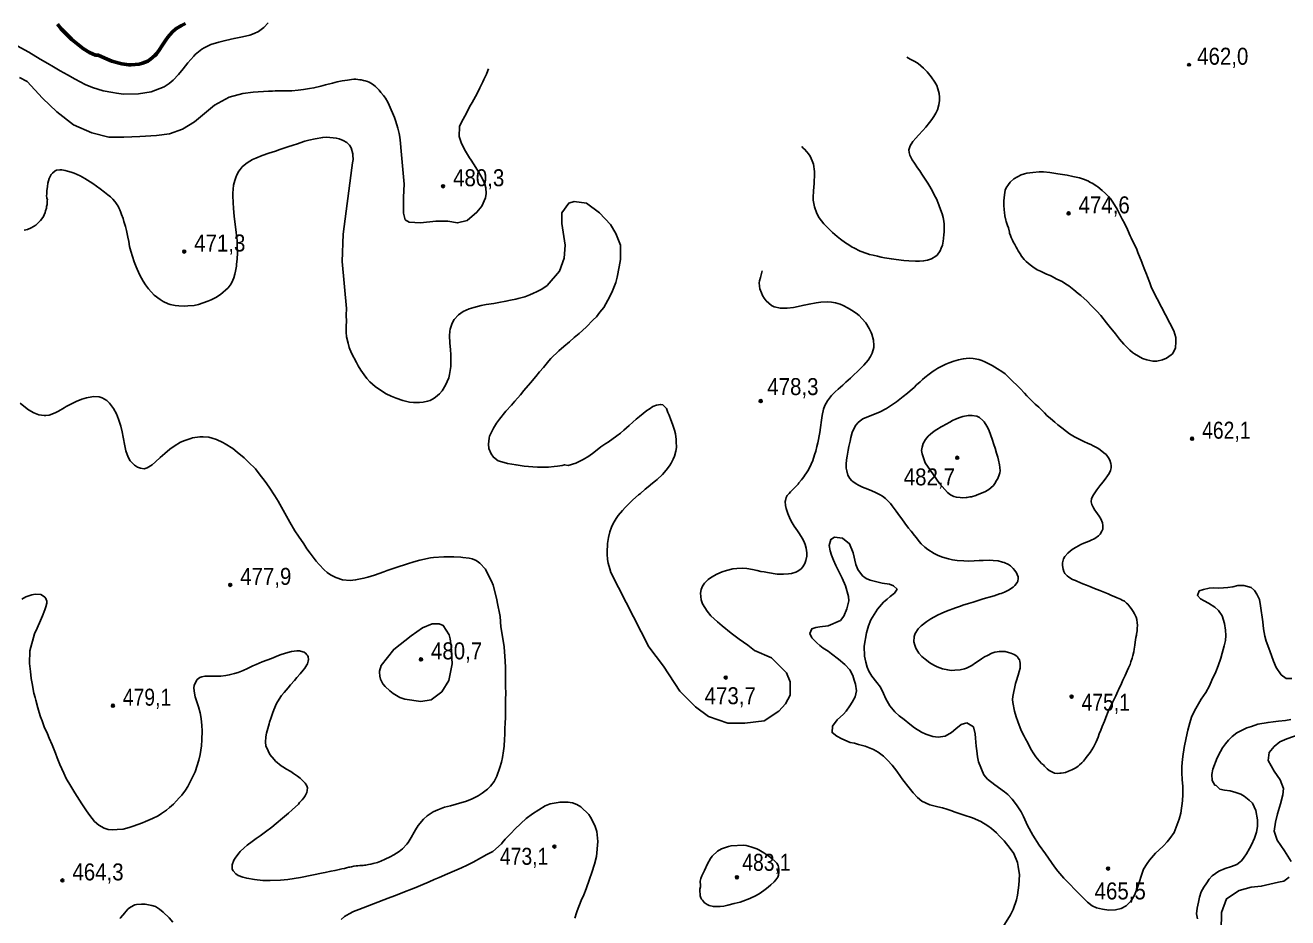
# Model space of a CAD drawing. Header units: metres. Extents: x 552626 to 559174, y 1843804 to 1852371.
# Drawn here: x 554954 to 556217, y 1848566 to 1849459 of the extents above; entities that cross this region are included whole.
import ezdxf

# ---------------------------------------------------------------- set-up
doc = ezdxf.new("R2010")
doc.units = ezdxf.units.M
doc.header["$LTSCALE"] = 6.8
for name, color, linetype, lineweight in [('1', 7, 'Continuous', 25), ('2', 7, 'Continuous', 53), ('3', 7, 'Continuous', 25), ('5', 7, 'Continuous', 25)]:
    doc.layers.add(name, color=color, linetype=linetype, lineweight=lineweight)

msp = doc.modelspace()

# ---------------------------------------------------------------- hatches: boundary and pattern name
at = {"layer": '5'}
for points in [[(556119.79, 1849419.2, 1), (556116.79, 1849419.2, 1)], [(555373.64, 1849297.69, 1), (555370.64, 1849297.69, 1)], [(555999.21, 1849270.58, 1), (555996.21, 1849270.58, 1)], [(555114.69, 1849232.44, 1), (555111.69, 1849232.44, 1)], [(555691.27, 1849082.96, 1), (555688.27, 1849082.96, 1)], [(556122.78, 1849045.27, 1), (556119.78, 1849045.27, 1)], [(555887.82, 1849026.15, 1), (555884.82, 1849026.15, 1)], [(555160.68, 1848899.11, 1), (555157.68, 1848899.11, 1)], [(555351.51, 1848824.61, 1), (555348.51, 1848824.61, 1)], [(555656.31, 1848806.44, 1), (555653.31, 1848806.44, 1)], [(556002.21, 1848787.34, 1), (555999.21, 1848787.34, 1)], [(555043.33, 1848778.3, 1), (555040.33, 1848778.3, 1)], [(555484.97, 1848637.48, 1), (555481.97, 1848637.48, 1)], [(554992.9, 1848603.58, 1), (554989.9, 1848603.58, 1)], [(555667.47, 1848606.73, 1), (555664.47, 1848606.73, 1)], [(556038.74, 1848615.43, 1), (556035.74, 1848615.43, 1)]]:
    msp.add_hatch(color=256, dxfattribs=at).paths.add_polyline_path(points)

# ---------------------------------------------------------------- linework, layer by layer
at = {"layer": '1'}
for points in [[(554942.46, 1849440.15), (554957.78, 1849431.88), (554969.03, 1849424.89), (554976.68, 1849420.4), (554982.41, 1849417.08), (554989, 1849413.26), (554996.52, 1849409.05), (555004.15, 1849404.76), (555014.09, 1849399.34), (555021.34, 1849396.59), (555032.24, 1849393.26), (555041.88, 1849391.28), (555045.52, 1849390.7), (555052.56, 1849389.91), (555067.4, 1849390.2), (555080.26, 1849392.26), (555093.1, 1849397.18), (555098.08, 1849400.53), (555102.08, 1849403.76), (555107.38, 1849409.52), (555112.2, 1849415.12), (555116.86, 1849421.21), (555122.75, 1849427.92), (555124.25, 1849429.58), (555130.9, 1849434.8), (555133.03, 1849436.13), (555139.9, 1849439.39), (555147.76, 1849441.87), (555153.06, 1849443.17), (555160.11, 1849444.86), (555163.12, 1849445.5), (555171.47, 1849447.04), (555178.81, 1849448.86), (555183.29, 1849450.46), (555187.62, 1849452.54), (555192.92, 1849456.51), (555197.26, 1849461.07)], [(555836.08, 1849426.83), (555839.31, 1849424.91), (555843.98, 1849422.52), (555847.16, 1849420.32), (555852.71, 1849415.75), (555856.24, 1849412.13), (555860.37, 1849407.21), (555864.1, 1849401.79), (555865.78, 1849398.32), (555867.05, 1849395.17), (555868.23, 1849390.46), (555868.67, 1849386.67), (555868.5, 1849383.36), (555867.89, 1849379.08), (555866.45, 1849374.16), (555864.84, 1849370.69), (555863.1, 1849367.47), (555860.78, 1849364.55), (555858.67, 1849361.47), (555854.81, 1849356.82), (555852.08, 1849353.58), (555847.68, 1849348.87), (555844.84, 1849345.71), (555842.1, 1849342.47), (555839.39, 1849338.23), (555838.04, 1849334.05), (555838.15, 1849331.5), (555838.82, 1849328.83), (555841.39, 1849324.01), (555843.49, 1849320.86), (555846.49, 1849316.18), (555848.87, 1849312.98), (555850.89, 1849309.74), (555854.2, 1849304.81), (555856.86, 1849300.73), (555858.78, 1849297.56), (555861.53, 1849292.76), (555863.75, 1849288.53), (555865.53, 1849284.99), (555867.84, 1849279.22), (555868.71, 1849277.21), (555871.34, 1849270.2), (555872.42, 1849266.39), (555873.1, 1849262.9), (555873.35, 1849259.91), (555873.34, 1849255.98), (555873.18, 1849251.85), (555873.01, 1849249.36), (555872.54, 1849245.46), (555872.29, 1849242.87), (555871.48, 1849238.76), (555870.37, 1849235.7), (555869.29, 1849233.11), (555866.12, 1849228.91), (555864.96, 1849227.86), (555860.77, 1849225.27), (555856.64, 1849223.79), (555852.61, 1849223.06), (555848.44, 1849222.76), (555844.61, 1849222.69), (555837.89, 1849223.1), (555832.91, 1849223.45), (555825.12, 1849224.38), (555820.56, 1849225.05), (555813.65, 1849226.27), (555810.1, 1849226.95), (555806.63, 1849227.74), (555802.41, 1849228.63), (555798.73, 1849229.58), (555795.98, 1849230.45), (555789.33, 1849232.62), (555782.82, 1849235.98), (555781.17, 1849236.8), (555777.81, 1849238.98), (555774.73, 1849241.09), (555769.72, 1849244.91), (555766.22, 1849247.52), (555761.55, 1849251.56), (555756.5, 1849256.56), (555752.87, 1849260.25), (555748.38, 1849265.96), (555745.95, 1849270.34), (555743.44, 1849277.1), (555742.39, 1849283.83), (555742.36, 1849286.48), (555742.7, 1849293.11), (555743.15, 1849300.29), (555743.72, 1849310.51), (555743.67, 1849312.51), (555742.46, 1849319.87), (555741.34, 1849323.22), (555739.1, 1849327.63), (555737.55, 1849330.01), (555735.93, 1849332.11), (555733.72, 1849334.69), (555732.41, 1849335.73), (555730.86, 1849337.29)], [(555349.39, 1849261.03), (555364.71, 1849262.65), (555376.8, 1849262.65), (555386.48, 1849261.03), (555396.15, 1849263.45), (555405.95, 1849271.7), (555410.81, 1849277.8), (555414.43, 1849286.15), (555415.05, 1849290.29), (555414.88, 1849296.12), (555413.98, 1849299.69), (555412.71, 1849303.02), (555409.94, 1849308.26), (555407.6, 1849312.26), (555404.95, 1849316.32), (555400.06, 1849323.61), (555398.38, 1849326.19), (555393.57, 1849334.48), (555390.29, 1849341.55), (555388.34, 1849347.38), (555388.69, 1849357.44), (555390.57, 1849361.82), (555393.76, 1849367.83), (555395.08, 1849370.17), (555398.57, 1849377.01), (555401.15, 1849381.37), (555404.43, 1849387.49), (555405.75, 1849389.83), (555408.91, 1849396.04), (555410.3, 1849398.68), (555411.91, 1849402.03), (555413.03, 1849404.34), (555414.64, 1849407.7), (555415.59, 1849409.79), (555416.95, 1849413.52), (555417.5, 1849415.21)], [(554948.36, 1849406.47), (554956.01, 1849402.33), (554971.33, 1849385.79), (554985.85, 1849372.27), (555002.41, 1849359.26), (555020.72, 1849351.19), (555037.76, 1849346.82), (555052.91, 1849346.89), (555068.72, 1849347.58), (555085.36, 1849348.46), (555098.48, 1849350.13), (555111.56, 1849354.77), (555123.67, 1849362.25), (555143.39, 1849378.64), (555158.28, 1849386.61), (555172.01, 1849390.5), (555182.2, 1849391.67), (555197.39, 1849392.7), (555201.64, 1849392.88), (555204.21, 1849392.97), (555208.76, 1849393.09), (555212.33, 1849393.1), (555216.4, 1849393.07), (555220.77, 1849392.97), (555227.24, 1849393.7), (555232.53, 1849394.3), (555238.47, 1849395.27), (555242.95, 1849395.98), (555249.89, 1849397.76), (555254.62, 1849398.98), (555261.64, 1849400.87), (555266.17, 1849402.08), (555271.3, 1849403.16), (555276.38, 1849403.93), (555280.49, 1849404.4), (555282.84, 1849404.66), (555284.82, 1849404.69), (555286.82, 1849404.52), (555288.74, 1849404.24), (555290.35, 1849404.03), (555292.49, 1849403.58), (555294.12, 1849403.16), (555296.39, 1849402.43), (555298.15, 1849401.74), (555301.44, 1849399.83), (555302.86, 1849398.7), (555304.39, 1849397.48), (555306.61, 1849395.35), (555308.18, 1849393.75), (555310.02, 1849391.57), (555312.46, 1849388.38), (555314.45, 1849385.73), (555316.77, 1849381.92), (555318.3, 1849378.92), (555320.22, 1849374.18), (555321.67, 1849371.07), (555323.57, 1849366.52), (555324.6, 1849363.57), (555326, 1849359.06), (555326.88, 1849355.69), (555328.18, 1849350.38), (555328.88, 1849346.79), (555329.57, 1849340.72), (555329.97, 1849336.3), (555333.27, 1849299.76), (555332.46, 1849286.85), (555332.46, 1849278.78), (555332.46, 1849270.71), (555334.07, 1849264.26), (555338.1, 1849261.84), (555349.39, 1849261.03)], [(555181.52, 1849324.58), (555184.73, 1849325.94), (555191.19, 1849328.46), (555197.87, 1849330.8), (555204.38, 1849332.93), (555208.86, 1849334.53), (555215.84, 1849336.8), (555223.11, 1849339.22), (555225.52, 1849339.79), (555233.84, 1849342.61), (555237.77, 1849343.75), (555244.26, 1849345.18), (555251.74, 1849346.53), (555255.99, 1849346.71), (555265.31, 1849345.88), (555268.27, 1849345.13), (555272.24, 1849343.4), (555275.94, 1849341.34), (555278.52, 1849338.75), (555280.09, 1849336.25), (555281.78, 1849330.09), (555281.91, 1849328.92), (555282.03, 1849324.37), (555281.61, 1849321.14), (555280.7, 1849315.98), (555272.35, 1849249.68), (555271.31, 1849222.48), (555275.61, 1849175.33), (555275.34, 1849168.95), (555275.38, 1849162.51), (555275.28, 1849158.13), (555275.32, 1849151.68), (555275.63, 1849147.16), (555277.04, 1849140.87), (555278.33, 1849136.45), (555280.65, 1849130.86), (555285.4, 1849121.38), (555287.17, 1849118.01), (555289.92, 1849113.86), (555293.13, 1849109.16), (555295.82, 1849105.6), (555298.9, 1849102.08), (555304.09, 1849097.41), (555308.41, 1849094.33), (555315.32, 1849090.25), (555320.05, 1849087.91), (555325.06, 1849085.7), (555331.96, 1849083.4), (555338.39, 1849081.85), (555342.59, 1849081.53), (555348.67, 1849081.33), (555352.19, 1849081.73), (555356.55, 1849082.72), (555359.22, 1849083.62), (555363.14, 1849085.85), (555364.53, 1849086.7), (555368.39, 1849090.21), (555371.04, 1849093.09), (555374.56, 1849098.85), (555377.79, 1849106.26), (555378.52, 1849109.42), (555379.79, 1849117.49), (555380.01, 1849122.48), (555379.91, 1849129.51), (555379.38, 1849134.21), (555378.88, 1849141.2), (555378.59, 1849148.21), (555378.97, 1849152.72), (555379.22, 1849154.83), (555381.13, 1849160.8), (555383.1, 1849164.4), (555387.53, 1849169.07), (555392.12, 1849172.36), (555398.25, 1849175.14), (555402.95, 1849176.57), (555410.28, 1849178.39), (555415.33, 1849179.36), (555422.84, 1849180.51), (555427.8, 1849181.37), (555434.98, 1849182.78), (555439.45, 1849183.68), (555444.86, 1849184.89), (555447.37, 1849185.57), (555453.72, 1849187.28), (555458.77, 1849189.14), (555462.46, 1849190.65), (555465.68, 1849192.01), (555470.16, 1849194.5), (555472.86, 1849196.1), (555476.16, 1849198.46), (555488.41, 1849212.94), (555493.11, 1849225.69), (555494.29, 1849238.69), (555490.75, 1849260.56), (555490.75, 1849271.19), (555497.82, 1849280.65), (555503.13, 1849282.42), (555515.5, 1849280.65), (555528.46, 1849271.19), (555539.66, 1849259.37), (555544.96, 1849250.51)], [(554974.65, 1849273.16), (554975.34, 1849275.81), (554975.55, 1849277.43), (554976.01, 1849279.56), (554976.18, 1849281.56), (554976.28, 1849283.26), (554976.45, 1849284.37), (554975.75, 1849285.29), (554975.71, 1849286.57), (554975.49, 1849287.64), (554975.77, 1849290.45), (554975.96, 1849293.15), (554976.45, 1849297.57), (554976.98, 1849300.7), (554978.15, 1849305.3), (554980.25, 1849309.51), (554981.38, 1849310.92), (554984.01, 1849313.11), (554985.62, 1849313.78), (554988.75, 1849314.14), (554990.95, 1849313.99), (554994.29, 1849313.48), (554996.53, 1849312.94), (555000.32, 1849311.88), (555003.22, 1849310.82), (555009.19, 1849308.02), (555013.74, 1849305.46), (555021.77, 1849300.32), (555029.09, 1849295.2), (555033.35, 1849291.81), (555036.84, 1849289.04), (555039.45, 1849286.95), (555041.68, 1849284.82), (555043.73, 1849282.48), (555044.89, 1849281.02), (555046.2, 1849279.08), (555047.05, 1849277.69), (555047.82, 1849276.19), (555048.93, 1849274.24), (555049.83, 1849271.56), (555050.66, 1849269.47), (555052, 1849265.56), (555052.94, 1849262.49), (555054.52, 1849257.31), (555055.46, 1849253.35), (555056.79, 1849246.95), (555057.71, 1849242.29), (555058.66, 1849237.44), (555059.89, 1849232.72), (555063.28, 1849221.99), (555065.04, 1849217.03), (555066, 1849214.66), (555068.76, 1849208.73), (555072.1, 1849202.86), (555074.5, 1849199.16), (555077.54, 1849195.14), (555083.3, 1849188.95), (555089.06, 1849184.54), (555092.26, 1849182.52), (555097.3, 1849180.12), (555099.17, 1849179.34), (555104.25, 1849178.32), (555107.75, 1849178.03), (555113.33, 1849177.87), (555116.98, 1849177.98), (555123.16, 1849178.58), (555127.63, 1849179.49), (555136.98, 1849182.73), (555140.2, 1849184.09), (555144.79, 1849186.49), (555149.4, 1849189.59), (555157.09, 1849196.12), (555160.02, 1849200.02), (555161.88, 1849203.71), (555162.81, 1849205.99), (555163.76, 1849209.87), (555164.52, 1849212.83), (555165.36, 1849217.69), (555165.46, 1849219.39), (555166.02, 1849225.01), (555166.35, 1849230.8), (555166.34, 1849237.94), (555166.11, 1849243.47), (555165.2, 1849251.5), (555164.38, 1849256.96), (555163.18, 1849267.54), (555162.53, 1849275.9), (555162.04, 1849281.1), (555161.91, 1849288.33), (555161.95, 1849290.62), (555162.63, 1849298.63), (555163.86, 1849303.53), (555164.84, 1849306.32), (555165.92, 1849309.02), (555167.89, 1849312.62), (555169.26, 1849314.56), (555171.34, 1849317.18), (555173.23, 1849318.88), (555176.34, 1849321.22), (555178.93, 1849322.9), (555181.52, 1849324.58)], [(555937.52, 1849256.14), (555936.5, 1849258.58), (555935.33, 1849262.47), (555935, 1849263.72), (555933.96, 1849267.99), (555933.49, 1849271.31), (555933.16, 1849274.2), (555932.82, 1849278.74), (555932.86, 1849283.13), (555933.15, 1849286.18), (555933.54, 1849289.15), (555934.39, 1849293.73), (555935.4, 1849296.04), (555937.56, 1849299.58), (555939.4, 1849301.89), (555943.06, 1849305.06), (555950.44, 1849309.2), (555953.73, 1849310.03), (555955.86, 1849310.64), (555961.87, 1849311.61), (555968.23, 1849311.97), (555972.7, 1849312.03), (555978.99, 1849311.47), (555986.82, 1849310.17), (555989.14, 1849309.8), (555996.41, 1849308.62), (556001.83, 1849307.6), (556008.48, 1849306.26), (556012.66, 1849304.91), (556017.08, 1849303.04), (556019.71, 1849301.6), (556021.26, 1849300.87), (556025.8, 1849297.92), (556027.09, 1849297.06), (556031.34, 1849293.52), (556034.6, 1849290.6), (556039.19, 1849285.65), (556042.11, 1849281.68), (556046.27, 1849274.94), (556047.42, 1849272.88), (556051.45, 1849264.92), (556053.57, 1849260.78), (556056.5, 1849254.35), (556059.33, 1849248), (556060.28, 1849246.1), (556063.29, 1849239.77), (556065.52, 1849235.54), (556067.08, 1849231.52), (556070.92, 1849221.9), (556071.63, 1849219.7), (556073.86, 1849213.82), (556075.52, 1849209.72), (556076.48, 1849206.99), (556078.99, 1849201.06), (556080.44, 1849197.12), (556082.15, 1849192.65), (556103.08, 1849153.06), (556105, 1849146.35), (556105, 1849142.04), (556104.52, 1849136.29), (556102.12, 1849130.54), (556100.42, 1849129.09), (556095.49, 1849125.78), (556091.67, 1849124.07), (556085.87, 1849122.76), (556081.84, 1849122.85), (556075.86, 1849123.99), (556071.68, 1849125.34), (556063.64, 1849130.08), (556061.64, 1849131.5), (556058.93, 1849133.66), (556052.93, 1849139.73), (556048.59, 1849144.81), (556044.52, 1849150.02), (556038.31, 1849157.9), (556035.75, 1849161.08), (556029.87, 1849168.54), (556026.1, 1849172.68), (556020.3, 1849178.6), (556016.25, 1849182.8), (556009.85, 1849188.37), (556007.42, 1849190.47), (556003.07, 1849194.08), (555997.86, 1849198.06), (555994.5, 1849200.23), (555991.24, 1849202.33), (555986.1, 1849204.94), (555980.75, 1849207.71), (555979.12, 1849208.34), (555975.65, 1849209.95), (555969.58, 1849212.64), (555966.3, 1849214.09), (555961.86, 1849216.97), (555959.14, 1849219.12), (555955.38, 1849222.44), (555953.12, 1849224.56), (555950.64, 1849227.84), (555949.21, 1849229.96), (555947.29, 1849233.12), (555946.16, 1849235.01), (555945.21, 1849236.91)], [(554953.14, 1849253.75), (554956.32, 1849254.61), (554960.21, 1849256.14), (554962.62, 1849257.61), (554964.75, 1849258.94), (554966.58, 1849260.34), (554969.6, 1849263.46), (554970.81, 1849264.98), (554972.33, 1849267.34), (554973.13, 1849269.02), (554974.13, 1849271.61), (554974.65, 1849273.16)], [(555544.96, 1849250.51), (555549.67, 1849238.69), (555549.67, 1849224.51), (555548.33, 1849217.05), (555546.33, 1849206.91), (555544.78, 1849201.37), (555541.47, 1849192.96), (555538.74, 1849187.3), (555532.73, 1849176.4), (555529, 1849171.71), (555525.43, 1849167.24), (555522.33, 1849164.01), (555515.2, 1849156.85), (555508.29, 1849150.41), (555503.3, 1849146.38), (555498.52, 1849142.16), (555492.91, 1849137.36), (555487.85, 1849133.02), (555479.79, 1849125.36), (555477.85, 1849123.15), (555472.56, 1849116.5), (555468.6, 1849111.99), (555464.85, 1849107.49), (555459.42, 1849101.12), (555453.03, 1849093.56), (555449.45, 1849089.28), (555443.94, 1849082.8), (555440.42, 1849078.83), (555435.03, 1849072.96), (555428.41, 1849064.87), (555425.5, 1849060.77), (555422.4, 1849055.76), (555418.65, 1849047.7), (555418.28, 1849045.67), (555417.56, 1849039.83), (555417.94, 1849035.61), (555420.15, 1849030.11), (555422.42, 1849026.69), (555427.17, 1849023.26), (555430.79, 1849021.99), (555436.61, 1849020.56), (555445.21, 1849019.06), (555453.07, 1849017.97), (555457.49, 1849017.48), (555462, 1849017.09), (555466.48, 1849016.91), (555473.06, 1849016.66), (555477.41, 1849016.76), (555483.09, 1849017.4), (555486.51, 1849017.89), (555491.19, 1849018.62), (555493.61, 1849019.19), (555497.22, 1849018.54), (555505.03, 1849020.64), (555512.36, 1849024.5), (555517.83, 1849027.87), (555522.89, 1849031.56), (555530.04, 1849037.05), (555534.78, 1849040.34), (555537.16, 1849041.89), (555545.77, 1849048.18), (555549.57, 1849050.91), (555552.81, 1849053.75), (555558.13, 1849058.38), (555561.77, 1849061.73), (555565.17, 1849064.77), (555568.59, 1849067.63), (555575.97, 1849073.42), (555578.09, 1849074.85), (555582.02, 1849077.31), (555585.42, 1849078.71), (555589.72, 1849079.57), (555591.78, 1849079.07), (555595.41, 1849075.37), (555597.03, 1849071.63), (555598.16, 1849068.92), (555599.99, 1849064.19), (555601.59, 1849059.8), (555603.45, 1849053.89), (555604.61, 1849050.18), (555605.35, 1849044.51), (555605.4, 1849042.5), (555605.54, 1849036.48), (555605.04, 1849032.95), (555603.51, 1849027.93), (555602.3, 1849024.95), (555600.3, 1849020.79), (555598.49, 1849018.3), (555595.17, 1849013.71), (555591.46, 1849009.44), (555586.18, 1849004.45), (555584.58, 1849003.26), (555581.66, 1849000.82), (555577.14, 1848997.19), (555574.13, 1848994.65), (555569.47, 1848990.64), (555567.71, 1848989.25), (555561.81, 1848984.09), (555558.43, 1848980.87), (555554.28, 1848976.46), (555551.42, 1848973.48)], [(555945.21, 1849236.91), (555943.84, 1849239.31), (555942.42, 1849242.07), (555941.67, 1849243.82), (555940.44, 1849246.6), (555939.67, 1849248.52), (555938.76, 1849250.89), (555938.45, 1849251.95), (555937.52, 1849256.14)], [(555691.13, 1849213.27), (555690.23, 1849209.26), (555689.44, 1849206.61), (555688.55, 1849203.21), (555688.23, 1849201.16), (555688.55, 1849197.63), (555689.02, 1849195.13), (555690.48, 1849191.18), (555691.61, 1849188.48), (555693.39, 1849185.75), (555695.34, 1849183.05), (555700.54, 1849178.44), (555703.25, 1849177.1), (555709.54, 1849175.72), (555716.12, 1849175.74), (555722.54, 1849176.39), (555733.22, 1849178.9), (555738.14, 1849179.92), (555745.13, 1849181.09), (555749.83, 1849181.63), (555756.37, 1849182.01), (555760.5, 1849181.85), (555764.7, 1849181.14), (555769.16, 1849179.73), (555772.33, 1849178.36), (555777.3, 1849175.73), (555780.62, 1849173.91), (555785.36, 1849170.8), (555788.2, 1849168.38), (555791.08, 1849165.6), (555794.81, 1849161), (555798.18, 1849155.54), (555800.28, 1849151.57), (555801.05, 1849149.65), (555802.72, 1849143.9), (555802.9, 1849138.34), (555802.85, 1849136.41), (555801.28, 1849130.93), (555799.67, 1849127.45), (555797.34, 1849123.89), (555792.9, 1849118.72), (555786.76, 1849112.43), (555783.04, 1849108.99), (555779.66, 1849105.77), (555774.92, 1849101.65), (555771.76, 1849098.91), (555767.1, 1849094.9), (555764.2, 1849092.29), (555760.44, 1849088.38), (555756.73, 1849083.29), (555753.92, 1849078.3), (555752.69, 1849074.69), (555751.31, 1849068.4), (555750.66, 1849063.66), (555749.48, 1849056.39), (555748.78, 1849051.37), (555746.85, 1849041.09), (555746, 1849037.34), (555744.96, 1849032.92), (555743.67, 1849029.02), (555741.76, 1849023.32), (555740.25, 1849019.76)], [(555825.74, 1849082.1), (555832.42, 1849087.62), (555836.7, 1849090.95), (555839.36, 1849093.27), (555843.18, 1849096.63), (555845.56, 1849099.01), (555849.3, 1849102.27), (555851.62, 1849104.37), (555854.04, 1849106.38), (555858.22, 1849109.79), (555862.34, 1849112.91), (555863.88, 1849113.82), (555866.87, 1849115.72), (555871.63, 1849118), (555874.92, 1849119.66), (555878.4, 1849121.16), (555882.89, 1849122.68), (555887.56, 1849124.22), (555892.31, 1849125.04), (555895.36, 1849125.57), (555898.53, 1849125.85), (555902.32, 1849125.46), (555907.84, 1849124.36), (555910.8, 1849123.32), (555914.05, 1849122.05), (555918.11, 1849120.14), (555921.43, 1849118.33), (555926.54, 1849115.25), (555930.98, 1849112.38), (555934.18, 1849110.01), (555938.77, 1849105.87), (555941.77, 1849102.83), (555946.12, 1849098.39), (555949.2, 1849095.45), (555953.47, 1849090.92), (555956.07, 1849088.2), (555959.37, 1849084.92), (555961.77, 1849082.36), (555964.24, 1849079.9), (555967.91, 1849076.66), (555970.26, 1849074.47), (555973.77, 1849071.03), (555976.06, 1849068.55), (555979.73, 1849065.31), (555984.07, 1849061.7), (555987.09, 1849059.3), (555991.04, 1849056), (555995.66, 1849052.33), (555998.58, 1849050.01), (556003.49, 1849047.1), (556005.04, 1849046.36), (556009.7, 1849043.97), (556013.08, 1849042.44), (556017.22, 1849040.63), (556019.83, 1849039.38), (556022.44, 1849038.12), (556026.82, 1849035.79), (556029.3, 1849034.15), (556032.92, 1849031.28), (556035.15, 1849029.34), (556037.71, 1849026.16), (556038.89, 1849023.92), (556040.1, 1849020.49), (556040.35, 1849018.32), (556040.24, 1849016.12), (556039.63, 1849013.49), (556038.25, 1849010.31), (556036.76, 1849008.22), (556034.14, 1849004.72), (556032.08, 1849001.92), (556028.97, 1848998), (556025.93, 1848994.17), (556023.98, 1848991.3), (556022.5, 1848989.03), (556020.79, 1848985.63), (556020.44, 1848982.3), (556020.93, 1848979.61), (556022.51, 1848976.23), (556024.08, 1848973.66), (556024.95, 1848972.48), (556028.42, 1848967.76), (556030.01, 1848965.02), (556031.75, 1848961.01), (556032.12, 1848958.58), (556031.81, 1848954.89), (556031.04, 1848952.88), (556029.18, 1848949.93), (556027.47, 1848948.17), (556023.92, 1848945.57), (556019.68, 1848943.53), (556018.2, 1848942.9), (556012.95, 1848940.84), (556009.82, 1848939.38), (556005.26, 1848936.94), (556002.45, 1848935.06), (555999.57, 1848933.08), (555996.99, 1848930.87), (555994.08, 1848927.61), (555992.72, 1848925.07), (555991.61, 1848921.2), (555991.48, 1848918.35)], [(555433.13, 1848837.63), (555430.02, 1848857.22), (555429.06, 1848867.43), (555428.47, 1848870.93), (555426.99, 1848878.7), (555425.39, 1848885.86), (555422.22, 1848898.9), (555420.49, 1848902.77), (555417.02, 1848909.81), (555414.46, 1848914.88), (555409.02, 1848920.81), (555407.63, 1848921.75), (555405.14, 1848923.55), (555401.37, 1848925.3), (555398.13, 1848925.93), (555392.01, 1848926.52), (555389.81, 1848926.67), (555382.71, 1848927.16), (555377.83, 1848927.3), (555372.78, 1848927.22), (555362.44, 1848926.54), (555359.7, 1848926.23), (555348.97, 1848923.73), (555342.99, 1848922.26), (555336.68, 1848920.15), (555325.28, 1848916.58), (555316.32, 1848913.38), (555312.99, 1848912.11), (555303.55, 1848908.76), (555296.74, 1848906.7), (555292.89, 1848905.66), (555284.64, 1848904.04), (555279.04, 1848903.5), (555271.42, 1848904.22), (555264.93, 1848906.36), (555259.44, 1848909.31), (555256.3, 1848911.64), (555253.33, 1848914.18), (555248.05, 1848919.63), (555245.32, 1848922.69), (555243.23, 1848925.43), (555239.25, 1848930.74), (555235.76, 1848935.3), (555232.74, 1848940.02), (555227.5, 1848947.76), (555223.9, 1848953.3), (555218.96, 1848961.87), (555217.23, 1848964.85), (555210.61, 1848976.89), (555207.05, 1848982.94), (555203.79, 1848988.02), (555198.22, 1848996.92), (555194.31, 1849002.52), (555188.28, 1849010.18), (555184.35, 1849015.09), (555177.63, 1849021.86), (555173.1, 1849026.01), (555166.18, 1849031.88), (555161.8, 1849035.55), (555154.32, 1849040.25), (555151.7, 1849041.44), (555145.62, 1849044.33), (555141.29, 1849045.82), (555137.72, 1849046.7), (555132.23, 1849046.98), (555128.75, 1849047.08), (555121.61, 1849046.17), (555119.69, 1849045.55), (555113.77, 1849043.49), (555109.62, 1849041.64), (555103.21, 1849037.83), (555098.88, 1849034.86), (555093.71, 1849030.61), (555089.04, 1849026.31), (555084.65, 1849022.14), (555081.13, 1849019.06), (555076.19, 1849016.22), (555073.32, 1849015.3), (555069.49, 1849015.86), (555066.59, 1849016.92), (555063.6, 1849018.76), (555059.13, 1849023.21), (555057.14, 1849026.76), (555054.93, 1849033.15), (555053.76, 1849038.18), (555052.31, 1849046.65), (555051.08, 1849052.26), (555049.73, 1849057.96), (555047.46, 1849064.95), (555045.4, 1849069.97), (555042.6, 1849075.41), (555038.62, 1849080.71), (555035.75, 1849083.36), (555031.28, 1849086.03), (555028.27, 1849087.17), (555022.5, 1849087.31), (555020.93, 1849087.14), (555015.49, 1849086.12), (555010.88, 1849084.81), (555005.09, 1849082.46), (555001.14, 1849080.63)], [(555001.14, 1849080.63), (554995.13, 1849077.57), (554993.2, 1849076.26), (554987.52, 1849072.93), (554984.07, 1849071.05), (554978.17, 1849068.8), (554974.95, 1849068.33), (554973.06, 1849068.42), (554967.83, 1849069.01), (554962.84, 1849071.03), (554957.63, 1849074.11), (554954.38, 1849076.52), (554949.15, 1849080.69)], [(555853.84, 1848936.92), (555850.43, 1848940.28), (555848.34, 1848942.6), (555845.48, 1848946.02), (555843.46, 1848948.44), (555840.14, 1848952.72), (555837.68, 1848955.83), (555834.01, 1848960.71), (555830.94, 1848965.11), (555828.58, 1848968.13), (555825.32, 1848972.69), (555824.33, 1848974.13), (555821.4, 1848978.1), (555819.49, 1848980.44), (555815.74, 1848984.4), (555814.54, 1848985.35), (555811.44, 1848987.65), (555809.17, 1848989.13), (555805.19, 1848991.14), (555803.92, 1848991.82), (555798.63, 1848994.04), (555794.41, 1848995.75), (555791.64, 1848996.81), (555787.76, 1848998.74), (555785.13, 1849000.17), (555781.77, 1849002.35), (555780.84, 1849003.25), (555778.95, 1849005.41), (555776.99, 1849008.93), (555775.79, 1849013), (555775.3, 1849015.69), (555775.29, 1849019.8), (555775.71, 1849024.06), (555776.3, 1849027.69), (555777.26, 1849033.65), (555778.03, 1849037.31), (555779.39, 1849042.95), (555780, 1849046.4), (555781.35, 1849051.4), (555781.81, 1849053.01), (555784.89, 1849058.76), (555787.33, 1849061.42), (555791.09, 1849064.5), (555792.53, 1849065.49), (555808.54, 1849071.75), (555815.65, 1849075.31), (555825.74, 1849082.1)], [(555551.42, 1848973.48), (555547.32, 1848968.53), (555545.13, 1848965.35), (555542.13, 1848960.34), (555540.44, 1848956.76), (555538.95, 1848952.2), (555537.69, 1848946.48), (555536.65, 1848940.42), (555536.4, 1848938.65), (555536.19, 1848933.23), (555536.15, 1848929.66), (555536.67, 1848924.32), (555537.26, 1848920.73), (555538.73, 1848915.14), (555539.81, 1848911.33), (555577.8, 1848837.1), (555592.6, 1848817.85), (555608.87, 1848792.68), (555624.41, 1848777.13), (555637.73, 1848767.51), (555656.97, 1848760.84), (555673.98, 1848760.84), (555693.22, 1848763.06), (555708.02, 1848772.69), (555714.68, 1848780.09), (555719.12, 1848788.98), (555719.12, 1848802.3), (555715.42, 1848811.19), (555700.62, 1848826), (555683.6, 1848833.4), (555676.9, 1848838.73), (555668.15, 1848844.86), (555665.55, 1848846.76), (555660.24, 1848850.81), (555651.09, 1848858.08), (555646.42, 1848862.12), (555639.95, 1848868.24), (555636.22, 1848872.84), (555631.74, 1848880), (555630.24, 1848884.31), (555629.68, 1848890.83), (555630.24, 1848894.65), (555631.52, 1848897.9), (555633.55, 1848900.88), (555637.17, 1848904.4), (555640.47, 1848906.7), (555645.88, 1848909.79), (555651.37, 1848912.16), (555655.6, 1848913.56), (555661.83, 1848915.01), (555666.06, 1848915.59), (555671.98, 1848915.81), (555675.78, 1848915.42), (555681.56, 1848914.44), (555686.26, 1848913.33), (555689.81, 1848912.64), (555693.27, 1848912.03), (555696.64, 1848911.32), (555706.14, 1848909.85), (555707.7, 1848909.76), (555712.56, 1848909.68), (555717.71, 1848910.18), (555720.6, 1848910.51), (555724.85, 1848911.73), (555727.01, 1848912.8), (555730.22, 1848915.18), (555732.02, 1848917.03), (555733.89, 1848920.63), (555734.84, 1848923.48), (555735.79, 1848927.98), (555735.8, 1848931.09), (555735.16, 1848935.87), (555734.3, 1848939.33), (555732.9, 1848942.74), (555731.27, 1848945.84), (555728.58, 1848950.11), (555726.51, 1848953.07), (555723.3, 1848957.91), (555721.18, 1848961.24), (555719.38, 1848964.96), (555716.81, 1848970.61), (555715.15, 1848975.54), (555714.61, 1848978.59), (555714.26, 1848982.48), (555714.6, 1848983.53), (555715.35, 1848986.54), (555716.32, 1848988.39), (555718.26, 1848990.62), (555719.74, 1848992.07), (555722.36, 1848994.75), (555724.14, 1848996.79), (555727.16, 1848999.97), (555728.04, 1849001.07), (555730.43, 1849004.09), (555731.47, 1849005.4), (555732.81, 1849007.29), (555733.93, 1849008.7), (555735.64, 1849011.27), (555737.06, 1849013.27), (555738.18, 1849015.5), (555740.25, 1849019.76)], [(555895.89, 1848761.07), (555890.33, 1848759.62), (555885, 1848755.05), (555880.76, 1848751.56), (555874.25, 1848747.68), (555867.14, 1848746.73), (555862.02, 1848747.37), (555855.07, 1848749.7), (555850.72, 1848751.93), (555843.68, 1848756.3), (555838.91, 1848759.85), (555833.2, 1848764.37), (555828.4, 1848768.19), (555823.84, 1848772.3), (555818.94, 1848778.14), (555814.85, 1848785.31), (555812.76, 1848790.39), (555809.72, 1848796.72), (555806.02, 1848801.61), (555801.09, 1848807.73), (555797.9, 1848812.95), (555796.36, 1848816.86), (555794.85, 1848821.74), (555793.75, 1848827.75), (555793.41, 1848837.8), (555795.7, 1848851.15), (555797.5, 1848858.04), (555800.08, 1848864.06), (555806.74, 1848874.91), (555812.64, 1848881.73), (555816.1, 1848884.85), (555819.2, 1848887.52), (555823.59, 1848890.89), (555826.14, 1848894.73), (555822.75, 1848898.16), (555818.62, 1848899.73), (555811.4, 1848900.81), (555799.33, 1848903.79), (555795.2, 1848905.36), (555791.6, 1848908.22), (555786.94, 1848914.36), (555784.86, 1848919.44), (555782.3, 1848931.01), (555778.65, 1848940.27), (555771.6, 1848945.87), (555763.46, 1848946.71), (555760.02, 1848944.54), (555758.25, 1848938.61), (555759.17, 1848932.99), (555760.62, 1848928.66), (555762.67, 1848923.85), (555764.79, 1848918.5), (555771.29, 1848905.75), (555774.49, 1848898.07), (555777.46, 1848887.64), (555777.84, 1848883.18), (555776.04, 1848875.07), (555772.93, 1848867.76), (555769.59, 1848863.56), (555757.11, 1848858.31), (555748.91, 1848857.23), (555744.76, 1848856.62), (555740.84, 1848855.08), (555738.92, 1848850.49), (555741.06, 1848846.1), (555745.86, 1848841.06), (555749.01, 1848838.56), (555752.31, 1848835.94), (555757.32, 1848832.7), (555760.62, 1848830.08), (555767.64, 1848824.75), (555773.82, 1848819.59), (555778.93, 1848814.32), (555781.79, 1848808.37), (555783.4, 1848803.92), (555784.55, 1848799.83), (555785.59, 1848793.13), (555784.23, 1848787.11), (555781.29, 1848781.87), (555779, 1848778.06), (555775.37, 1848772.87), (555772.57, 1848769.96), (555766.16, 1848764.04), (555761.54, 1848757.92), (555761.21, 1848751.34), (555765.98, 1848747.79), (555770.93, 1848745.09), (555779.38, 1848741.56), (555783.57, 1848740.68), (555787.64, 1848739.64), (555794.11, 1848737.93), (555802.56, 1848734.4), (555807.2, 1848731.94), (555812.57, 1848727.92), (555816.72, 1848723.89), (555821.1, 1848718.94), (555825.91, 1848712.68), (555829.49, 1848707.64), (555831.93, 1848704.23), (555838.18, 1848696.09), (555842.42, 1848691.26)], [(555950.41, 1848753.62), (555946.85, 1848762.35), (555945.19, 1848767.28), (555943.64, 1848772.77), (555941.8, 1848781.61), (555941.73, 1848784.62), (555941.84, 1848787.65), (555944.58, 1848800.4), (555945.18, 1848802.39), (555947.38, 1848808.68), (555948.33, 1848812.36), (555949.3, 1848815.85), (555949.4, 1848820.53), (555948.98, 1848822.67), (555948.45, 1848824.07), (555947.42, 1848825.88), (555946.45, 1848827.14), (555945.1, 1848828.54), (555943.25, 1848829.51), (555939.8, 1848830.94), (555937.71, 1848831.62), (555934.41, 1848832.43), (555932.29, 1848832.64), (555928.45, 1848832.57), (555923.98, 1848831.69), (555921.08, 1848830.71), (555916.65, 1848828.65), (555913.73, 1848827.04), (555910.75, 1848825.14), (555909.3, 1848824.15), (555904.72, 1848821.06), (555900.82, 1848818.42), (555895.71, 1848815.91), (555893.61, 1848815.12), (555889.32, 1848814.27), (555884.08, 1848813.67), (555880.43, 1848813.61), (555876.9, 1848814.12), (555871.76, 1848815.08), (555866.41, 1848817.03), (555862.92, 1848818.82), (555859.1, 1848821.04), (555854.11, 1848824.67), (555850.97, 1848827.33), (555847.83, 1848830.81), (555844.98, 1848835.69), (555843.78, 1848838.94), (555842.97, 1848842.04), (555843.27, 1848847.38), (555844.28, 1848850.52), (555847.24, 1848855.06), (555850.17, 1848858.14), (555855.79, 1848862.54), (555860.06, 1848865.22), (555866.51, 1848868.8), (555870.93, 1848870.86), (555875.48, 1848872.66), (555884.5, 1848876.16), (555889.61, 1848877.85), (555891.97, 1848878.76), (555897.7, 1848880.61), (555902.39, 1848881.97), (555907.32, 1848883.63), (555911.39, 1848884.83), (555914.66, 1848885.85), (555919.73, 1848887.07), (555923.36, 1848888.12), (555928.63, 1848890.01), (555930.39, 1848890.58), (555933.53, 1848891.85), (555937.68, 1848893.98), (555942.2, 1848896.78), (555944.1, 1848898.55), (555946.16, 1848901.35), (555946.8, 1848902.98), (555947.23, 1848905.59), (555947.14, 1848907.13), (555946.41, 1848909.52), (555945.5, 1848911.06), (555943.85, 1848913.52), (555942.36, 1848915.36), (555939.58, 1848918.06), (555937.59, 1848919.48), (555933.17, 1848921.35), (555931.74, 1848921.82), (555927.12, 1848923.03), (555922.3, 1848923.57), (555918.17, 1848923.74), (555912.33, 1848923.62), (555908.42, 1848923.44), (555903.42, 1848923.14), (555897.33, 1848922.9), (555893.01, 1848923.04), (555886.19, 1848923.54), (555881.73, 1848924.13), (555877.52, 1848925.01), (555871.45, 1848926.88), (555867.15, 1848928.49), (555863.19, 1848930.32), (555856.86, 1848934.53), (555853.84, 1848936.92)], [(555991.48, 1848918.35), (555992.26, 1848914.78), (555992.97, 1848912.58), (555994.02, 1848910.59), (555996.13, 1848908.09), (555998.12, 1848906.68), (556001.74, 1848904.62), (556004.54, 1848903.39), (556005.98, 1848902.73), (556012.03, 1848900.23), (556015.47, 1848898.97), (556018.92, 1848897.54), (556023.73, 1848895.53), (556028.99, 1848893.49), (556032.45, 1848892.05), (556037.23, 1848890.23), (556039.84, 1848888.97), (556043.98, 1848887.16), (556046.39, 1848886.07), (556049.47, 1848884.77), (556051.3, 1848883.98), (556053.55, 1848882.68), (556055.76, 1848880.92), (556056.81, 1848879.77), (556059.02, 1848877.18), (556060.34, 1848875.32), (556062.39, 1848872.54), (556063.66, 1848870.22), (556065.16, 1848866.73), (556065.87, 1848864.53), (556066.37, 1848861.02), (556066.62, 1848858.85), (556066.45, 1848855.54), (556066.15, 1848853.32), (556065.55, 1848849.86), (556065.49, 1848848.76), (556065.12, 1848846.43), (556064.19, 1848841.75), (556063.88, 1848838.88), (556063.33, 1848834.89), (556062.9, 1848832.28), (556062.05, 1848828.52), (556061.36, 1848825.79), (556060.05, 1848822.07), (556059.24, 1848819.6), (556057.72, 1848816.05), (556056.41, 1848813.15), (556054.28, 1848808.61), (556053.7, 1848807.26), (556052.01, 1848803.69), (556050.72, 1848800.61), (556047.79, 1848794.24), (556047.06, 1848792.69), (556044.93, 1848788.15), (556043.51, 1848785.34), (556041.5, 1848781.36), (556040.16, 1848778.64), (556039.49, 1848777.38), (556037.38, 1848772.66), (556034.89, 1848766.43), (556033.48, 1848762.79), (556031.17, 1848757.4), (556029.86, 1848753.69), (556028.33, 1848750.31), (556027.26, 1848746.9), (556025.41, 1848742.3), (556024.08, 1848739.58), (556022.74, 1848736.87), (556019.17, 1848731.34), (556015.44, 1848726.43), (556014.62, 1848725.6), (556012.46, 1848722.89), (556010.82, 1848721.24), (556008.68, 1848719.16), (556007.26, 1848717.99), (556004.82, 1848716.16), (556002.92, 1848715.21), (556000.94, 1848714.16), (555997.71, 1848712.78), (555994.47, 1848711.59), (555992.68, 1848711.2), (555990.25, 1848710.83), (555989.07, 1848710.78), (555986.62, 1848710.59), (555983.75, 1848710.9), (555982.13, 1848711.54), (555979.69, 1848712.82), (555978.23, 1848713.65), (555976.21, 1848715.25), (555974.89, 1848716.47), (555973.72, 1848717.89), (555972.47, 1848719.21), (555970.66, 1848720.65), (555968.16, 1848723.29), (555965.08, 1848727.05), (555962.88, 1848730.27), (555960.07, 1848734.79), (555956.8, 1848741), (555954.48, 1848745.31), (555953.18, 1848747.81), (555950.41, 1848753.62)], [(556191.89, 1848862.14), (556189.8, 1848877.99), (556188.52, 1848884.39), (556186.14, 1848889.71), (556183.79, 1848893.53), (556180.19, 1848896.39), (556172.85, 1848898.54), (556166.99, 1848898.55), (556161.82, 1848897.28), (556156.85, 1848896.57), (556152.55, 1848896.08), (556148.06, 1848895.97), (556143, 1848896.07), (556138.39, 1848895.81), (556132.54, 1848894.6), (556128.35, 1848893.03), (556126.54, 1848888.59), (556129.67, 1848885.13), (556133.45, 1848883.11), (556137.79, 1848880.88), (556143.97, 1848876.96), (556147.63, 1848873.56), (556151.24, 1848868.25), (556153.78, 1848860.36), (556154.52, 1848853.9), (556154.99, 1848848.63), (556154.5, 1848843.4), (556153.33, 1848838.22), (556151.32, 1848830.76), (556149.99, 1848825.7), (556147.33, 1848818.03), (556144.98, 1848812.31), (556141.07, 1848803.68), (556138.57, 1848798.07), (556134.83, 1848791.51), (556130.42, 1848784.73), (556126.17, 1848777.83), (556123.56, 1848773.31), (556120.5, 1848766.68), (556118.81, 1848761.17), (556116.93, 1848753.86), (556115.37, 1848746.05), (556113.46, 1848736.56), (556112.06, 1848727.4), (556111.36, 1848721.59), (556111.05, 1848717.19), (556111.04, 1848711.33), (556111.42, 1848704.42), (556111.81, 1848697.51), (556111.93, 1848689.34), (556111.56, 1848683.03), (556109.96, 1848670.85), (556108.34, 1848664.8), (556103.18, 1848651.52), (556099.1, 1848645.47), (556096.21, 1848642.13), (556092.7, 1848638.32), (556087.9, 1848633.82), (556084.71, 1848630.72), (556078.69, 1848623.76), (556076.19, 1848620.61), (556072.77, 1848614.76), (556071.02, 1848609.79), (556067.85, 1848600.56), (556065.81, 1848594.6), (556063.14, 1848588.16), (556059.93, 1848582.88), (556055.28, 1848578.26), (556050.41, 1848575.52), (556044.58, 1848574.03), (556038.06, 1848573.83), (556031.54, 1848574.85), (556025.67, 1848576.09), (556021.32, 1848578.31), (556016.7, 1848581.74), (556013.31, 1848585.17), (556009.8, 1848588.44), (555992.92, 1848606), (555986.94, 1848612.95), (555983.57, 1848617.34), (555974.46, 1848630.2), (555968.41, 1848638.91), (555961.95, 1848648.94), (555956.76, 1848658.44), (555952.57, 1848667.64), (555950.13, 1848672.27), (555945.53, 1848679.1), (555941.32, 1848684.89), (555936.85, 1848689.42), (555933.51, 1848692.31), (555923.85, 1848699.25), (555916.68, 1848704.69), (555913.02, 1848709.32), (555907.59, 1848722.19), (555906.73, 1848727.28), (555905.93, 1848733.05), (555905.25, 1848737.74), (555904.6, 1848745.85), (555904.37, 1848750.18), (555902.49, 1848757.06), (555895.89, 1848761.07)], [(554950.76, 1848884.79), (554954.87, 1848887.04), (554960.68, 1848889.19), (554964.27, 1848889.89), (554969.87, 1848889.54), (554972.44, 1848887.84), (554973.86, 1848886.71), (554974.9, 1848885.35), (554975.67, 1848882.95), (554975.7, 1848880.97), (554974.84, 1848877.2), (554973.91, 1848874.02), (554971.5, 1848868.1), (554969.44, 1848863.5), (554966.13, 1848855.98), (554963.51, 1848850.23), (554958.89, 1848833.23), (554958.65, 1848820.41), (554959.37, 1848812.36), (554960.25, 1848805.41), (554961.03, 1848800.34), (554962.9, 1848790.83), (554964.19, 1848786.42), (554964.68, 1848783.89), (554966.96, 1848776.01), (554968.17, 1848771.49), (554969.55, 1848767.18), (554970.99, 1848763.18), (554973.25, 1848757.28), (554976.36, 1848750), (554978.13, 1848745.73), (554981.04, 1848739.32), (554984.37, 1848730.96), (554986.32, 1848726.03), (554988.83, 1848719.57), (554992.68, 1848710.98), (554995.29, 1848705.52), (554999.94, 1848697.71), (555003.88, 1848691.01), (555010.84, 1848680.3), (555015.52, 1848673.19), (555018.82, 1848668.6), (555023.47, 1848662.58), (555027.68, 1848658.69), (555033.06, 1848655.83), (555037.07, 1848654.6), (555041.19, 1848654.17), (555046.13, 1848654.34), (555052, 1848655), (555058.08, 1848656.58), (555062.3, 1848657.86), (555066.97, 1848659.48), (555071.43, 1848661.27), (555074.48, 1848662.41), (555081.48, 1848665.39), (555087.01, 1848668.29), (555090.44, 1848670.37)], [(556220.88, 1848805.61), (556215.44, 1848805.53), (556210.4, 1848809.05), (556205.31, 1848816.51), (556202.54, 1848822.87), (556198.91, 1848833.09), (556195.34, 1848842.77), (556194.1, 1848847.67), (556192.81, 1848855.3), (556191.89, 1848862.14)], [(555090.44, 1848670.37), (555095.42, 1848673.71), (555098.59, 1848676.35), (555102.55, 1848679.98), (555105.57, 1848683.1), (555108.11, 1848686.06), (555110.76, 1848688.94), (555114.36, 1848693.91), (555116.72, 1848697.56), (555120.26, 1848704.01), (555124.01, 1848712.07), (555127.92, 1848723.92), (555129.17, 1848729.52), (555130.57, 1848738.21), (555130.99, 1848744.11), (555131.25, 1848753.17), (555130.94, 1848758.59), (555130.14, 1848765.64), (555129.01, 1848771.17), (555127.43, 1848777.24), (555126.18, 1848781.26), (555124.23, 1848787.1), (555123.42, 1848790.77), (555122.73, 1848795.95), (555123.1, 1848798.87), (555126.13, 1848804.47), (555128.89, 1848806.37), (555130.7, 1848807.07), (555133.9, 1848807.73), (555136.27, 1848807.8), (555138.75, 1848807.79), (555141.32, 1848807.88), (555144.39, 1848807.93), (555149.75, 1848807.94), (555154.84, 1848808.52), (555158.26, 1848809.01), (555163.54, 1848810.5), (555167.29, 1848811.62), (555172.03, 1848813.54), (555176.36, 1848815.62), (555181.73, 1848818.12), (555185.34, 1848819.52), (555191.3, 1848822.08), (555195.87, 1848823.79), (555200.52, 1848825.6), (555207.55, 1848828.38), (555210.31, 1848829.39), (555216.9, 1848831.63), (555220.67, 1848832.55), (555225.76, 1848833.13), (555228.55, 1848833.05), (555231.7, 1848832.31), (555233.16, 1848831.68), (555234.89, 1848830.49), (555236.02, 1848829.23), (555236.72, 1848828.32), (555237.27, 1848826.99), (555237.64, 1848824.55), (555237.26, 1848822.72), (555236.37, 1848820.04), (555235.78, 1848819.08), (555233.77, 1848815.88), (555232.12, 1848813.81), (555229.14, 1848810.3), (555225.91, 1848806.46), (555223.45, 1848803.6), (555219.59, 1848799.19), (555217.07, 1848796.03), (555213.03, 1848791.41), (555210.6, 1848788.35), (555208.12, 1848784.8), (555205.54, 1848780.44), (555202.79, 1848774.08), (555201.43, 1848770.35), (555200.06, 1848766.62), (555198.64, 1848761.7), (555198.12, 1848760.15), (555196.76, 1848755.53), (555195.59, 1848750.94), (555194.84, 1848747.08), (555194.55, 1848741.79), (555194.97, 1848738.07), (555197.02, 1848733.05), (555199.01, 1848729.5), (555203.05, 1848724.5), (555204.51, 1848722.98), (555210.21, 1848718.27), (555213.41, 1848716.25), (555214.81, 1848715.32), (555219.69, 1848712.5), (555222.48, 1848710.63), (555226.58, 1848707.73), (555229.09, 1848705.73), (555232.3, 1848702.82), (555234.11, 1848700.84), (555235.81, 1848698.06), (555236.42, 1848696.14), (555236.34, 1848693.36), (555235.87, 1848691.42), (555234.35, 1848688.17), (555232.99, 1848686.23)], [(555232.99, 1848686.23), (555231.25, 1848684.05), (555228.58, 1848681.37), (555227.45, 1848679.95), (555221.17, 1848674.08), (555217.65, 1848671), (555211.59, 1848665.85), (555205.15, 1848660.46), (555200.78, 1848656.99), (555194.48, 1848652.2), (555189.09, 1848648.12), (555185.14, 1848645.39), (555181.29, 1848642.57), (555176.16, 1848638.82), (555173.18, 1848636.2), (555169.34, 1848632.49), (555168.1, 1848631.16), (555164.73, 1848626.71), (555162.98, 1848623.83), (555161.22, 1848619.17), (555161.23, 1848614.71), (555162.02, 1848613.01), (555164.73, 1848610.14), (555167.08, 1848608.62), (555171.74, 1848606.87), (555175.84, 1848605.75), (555183.64, 1848604.35), (555191.87, 1848603.5), (555199.2, 1848603.53), (555209.59, 1848603.82), (555216.84, 1848604.64), (555229.5, 1848606.67), (555252.2, 1848611.23), (555254.33, 1848611.67), (555259.97, 1848612.7), (555264.04, 1848613.56), (555268.3, 1848614.44), (555270.72, 1848615.01), (555273.64, 1848615.54), (555275.55, 1848616.16), (555277.77, 1848616.7), (555278.84, 1848616.92), (555280.69, 1848617.23), (555282.91, 1848617.78), (555285.06, 1848618.03), (555286.71, 1848618.31), (555288.78, 1848618.45), (555291.16, 1848618.52), (555292.24, 1848618.54), (555293.61, 1848618.7), (555294.88, 1848618.94), (555297.6, 1848619.45), (555300.03, 1848619.82), (555302.25, 1848620.37), (555306.39, 1848621.54), (555309.8, 1848622.91), (555314.07, 1848624.69), (555319.24, 1848627.16), (555322.79, 1848629.15), (555328.24, 1848632.64), (555331.61, 1848635.31), (555335.87, 1848639.76), (555337.06, 1848641.48), (555340.17, 1848646.49), (555343.22, 1848651.9), (555344.46, 1848654.12), (555347.35, 1848658.42), (555352.69, 1848664.68), (555356.16, 1848668.15), (555362.25, 1848672.21), (555366.72, 1848674.32), (555373.61, 1848676.89), (555379.51, 1848678.1), (555385.15, 1848679.78), (555395.41, 1848682.94), (555401.17, 1848685.31), (555407.27, 1848688.33), (555411.37, 1848690.98), (555416.65, 1848694.97), (555419.64, 1848697.97), (555423.22, 1848702.6), (555425.93, 1848707.75), (555428.92, 1848716.42), (555430.47, 1848721.96), (555431.46, 1848726.34), (555432.58, 1848733.11), (555433.25, 1848737.75), (555433.64, 1848744.74), (555433.81, 1848749.42), (555433.95, 1848754.3), (555434.35, 1848762.18), (555434.51, 1848765.07), (555434.63, 1848771.04), (555434.71, 1848786.13), (555434.85, 1848789.22), (555434.63, 1848799.02), (555434.6, 1848805.46), (555434.6, 1848816.87), (555434, 1848828.21), (555433.6, 1848831.74), (555433.13, 1848837.63)], [(556149.64, 1848732.53), (556151.66, 1848736.31), (556154.76, 1848740.21), (556157.77, 1848743.69), (556161.17, 1848747.35), (556166.06, 1848751.05), (556171.2, 1848753.82), (556176.12, 1848756.03), (556180.58, 1848757.63), (556186.88, 1848759.72), (556197.17, 1848761.58), (556202.28, 1848762.17), (556207.66, 1848762.78), (556214.54, 1848763.44), (556220.13, 1848764.62)], [(556126.59, 1848565.18), (556125.62, 1848570.11), (556126.19, 1848575.77), (556127.67, 1848581.94), (556128.73, 1848586.97), (556130.32, 1848592.06), (556133.03, 1848597), (556135.94, 1848601.29), (556138.41, 1848604.71), (556141.3, 1848608.04), (556144.56, 1848610.6), (556148.11, 1848612.92), (556154.35, 1848615.54), (556160.66, 1848617.63), (556166.03, 1848619.47), (556170.51, 1848623.26), (556173.37, 1848626.86), (556175.57, 1848630.25), (556178.63, 1848635.65), (556180.8, 1848639.3), (556183.74, 1848645.78), (556185.48, 1848651.98), (556186.48, 1848657.54), (556186.66, 1848664.25), (556184.92, 1848673.45), (556181.64, 1848680.71), (556178.42, 1848683.75), (556173.32, 1848687.8), (556169.82, 1848689.85), (556164.84, 1848691.6), (556159.21, 1848693.14), (556153.52, 1848693.98), (556148.91, 1848694.95), (556145.29, 1848698.41), (556143.81, 1848699), (556141.4, 1848703.36), (556140.84, 1848709.43), (556141.87, 1848714.73), (556146.41, 1848726.3), (556149.64, 1848732.53)], [(555270.04, 1848564.59), (555273.49, 1848567.36), (555278.32, 1848570.29), (555282.65, 1848572.37), (555287.96, 1848574.56), (555292.24, 1848576.13), (555296.42, 1848577.8), (555302.6, 1848580.18), (555306.77, 1848581.85), (555312.75, 1848584.21), (555317.04, 1848585.79), (555323.41, 1848588.2), (555331.2, 1848591.26), (555333.38, 1848592.2), (555340.42, 1848594.79), (555344.88, 1848596.58), (555349.63, 1848598.51), (555358.04, 1848602.14), (555363.13, 1848604.51), (555368.35, 1848606.59), (555376.68, 1848610.11), (555390.58, 1848616.15), (555396.24, 1848618.77), (555402.13, 1848621.92), (555410.52, 1848626.64), (555415.85, 1848629.53), (555421.85, 1848632.59), (555430.5, 1848640.32), (555431.09, 1848641.28), (555434.17, 1848644.7), (555439.77, 1848650.39), (555444.21, 1848655.06), (555455.24, 1848665.34), (555461.44, 1848670.21), (555474.31, 1848678.32), (555479.27, 1848680.07), (555489.08, 1848681.88), (555497.01, 1848681.98), (555501.56, 1848681.21), (555505.81, 1848679.61), (555509.95, 1848677.2), (555517.78, 1848669.36), (555519.66, 1848666.79), (555523.97, 1848658.55), (555525.74, 1848652.5), (555526.88, 1848642.51), (555525.49, 1848627.57), (555523.6, 1848619.82), (555520.96, 1848611.58), (555518.53, 1848604.96), (555515.07, 1848595.24), (555512.8, 1848589.03), (555510.35, 1848583.5), (555506.35, 1848573.32), (555505.48, 1848571.34), (555503.9, 1848566)], [(555842.42, 1848691.26), (555846.65, 1848686.43), (555850.89, 1848682.82), (555859.07, 1848679.26), (555866.94, 1848677.17), (555871.7, 1848676.08), (555875.81, 1848674.78), (555880.06, 1848673.36), (555884.19, 1848671.78), (555893.12, 1848668.86), (555901.63, 1848666.01), (555909.93, 1848662.6), (555916.86, 1848658.08), (555920.57, 1848655.37), (555925.56, 1848651.17), (555928.53, 1848647.83), (555933.31, 1848643.06), (555939.35, 1848635.58), (555942.81, 1848630.38), (555946.7, 1848621.42), (555947.43, 1848617.42), (555948.51, 1848609.22), (555948.07, 1848598.81), (555946.61, 1848588.96), (555945.52, 1848584.2), (555942.26, 1848574.55), (555939.59, 1848569.34), (555932, 1848557.01)], [(555048.71, 1848565.49), (555049.51, 1848566.28), (555053.71, 1848571.32), (555054.75, 1848572.63), (555057.22, 1848575.29), (555059.61, 1848576.95), (555063.83, 1848579.11), (555065.38, 1848579.49), (555070.49, 1848579.87), (555074.17, 1848579.79), (555080.75, 1848578.65), (555084.37, 1848577.37), (555088.42, 1848574.86), (555092.13, 1848571.9), (555098.02, 1848566.32), (555101.8, 1848561.89)]]:
    msp.add_lwpolyline(points, dxfattribs=at)
for points in [[(555854.31, 1849021.19), (555852.77, 1849025.04), (555851.17, 1849030.25), (555850.69, 1849033.58), (555851.16, 1849036.65), (555852.37, 1849040.45), (555854.67, 1849044.37), (555857.12, 1849047.67), (555859.54, 1849049.68), (555863.3, 1849052.77), (555865.95, 1849054.44), (555870.21, 1849057.13), (555871.67, 1849057.93), (555878.8, 1849061.95), (555881.74, 1849063.39), (555884.51, 1849064.8), (555888.98, 1849066.5), (555892.06, 1849067.5), (555897.43, 1849068.48), (555900.99, 1849068.61), (555905.84, 1849067.71), (555908.74, 1849066.4), (555912.1, 1849063.4), (555913.15, 1849062.24), (555916.11, 1849057.92), (555917.91, 1849054.19), (555920.02, 1849048.58), (555921.36, 1849044.89), (555923, 1849039.32), (555924.14, 1849035.79), (555925.54, 1849030.74), (555926.82, 1849026.78), (555927.63, 1849023.67), (555928.51, 1849019.2), (555929, 1849016.51), (555929.12, 1849013.14), (555928.9, 1849011.01), (555928.13, 1849009), (555926.88, 1849005.57), (555925.74, 1849003.52), (555923.99, 1849000.48), (555922.47, 1848998.57), (555919.83, 1848996.07), (555917.81, 1848994.56), (555914.57, 1848992.54), (555912.14, 1848991.35), (555906.37, 1848989.04), (555904.89, 1848988.41), (555900.64, 1848987.19), (555899.02, 1848987.01), (555896.23, 1848986.6), (555895.25, 1848986.39), (555891.7, 1848986.26), (555889.39, 1848986.45), (555885.52, 1848986.74), (555883.07, 1848987.37), (555879.77, 1848989), (555876.57, 1848991.38), (555868.5, 1849000.56), (555862.66, 1849009.2)], [(555310.35, 1848818.35), (555308.5, 1848812.9), (555308.44, 1848811.7), (555308.79, 1848807.69), (555309.51, 1848804.8), (555311.91, 1848800.23), (555314.22, 1848797.33), (555318.74, 1848793.19), (555322.22, 1848790.42), (555327.31, 1848787.44), (555329, 1848786.44), (555333.85, 1848784.71), (555349.91, 1848782.6), (555360.31, 1848784.2), (555370.71, 1848792.21), (555377.91, 1848803.41), (555381.11, 1848820.23), (555380.31, 1848837.84), (555379.17, 1848845.28), (555378.37, 1848849.05), (555372.31, 1848858.65), (555368.31, 1848860.26), (555361.11, 1848860.26), (555351.51, 1848856.25), (555340.31, 1848848.25), (555322.7, 1848834.64)], [(555629.15, 1848602.76), (555629.92, 1848605.53), (555631.01, 1848608.23), (555633.48, 1848613.57), (555636.68, 1848620.28), (555639.57, 1848625.47), (555641.37, 1848627.96), (555646.58, 1848632.72), (555650.58, 1848635.05), (555657.44, 1848637.62), (555660.13, 1848638.32), (555672.59, 1848638.74), (555675.31, 1848638.35), (555679.9, 1848637.19), (555685.9, 1848635.09), (555687.77, 1848634.31), (555692.87, 1848631.32), (555697.82, 1848627.91), (555700.77, 1848625.56), (555704.28, 1848622.59), (555705.85, 1848620.98), (555707.12, 1848618.55), (555707.58, 1848617.11), (555707.89, 1848614.37), (555707.87, 1848611.89), (555707.53, 1848608.77), (555706.86, 1848606.81), (555705.08, 1848604.13), (555703.32, 1848602.14), (555699.89, 1848599.17), (555697.17, 1848596.88), (555694.26, 1848594.57), (555689.11, 1848591.01), (555685.11, 1848588.67), (555678.8, 1848585.67), (555671.88, 1848582.81), (555669.4, 1848581.93), (555663.33, 1848580.35), (555656.87, 1848578.72), (555652.8, 1848577.87), (555649.08, 1848577.44), (555645.12, 1848577.39), (555642.52, 1848577.49), (555638.23, 1848578.6), (555636.34, 1848579.57), (555634.2, 1848580.92), (555633.33, 1848581.61), (555632.43, 1848582.5), (555631.6, 1848583.7), (555630.66, 1848584.98), (555629.92, 1848586.28), (555629.31, 1848588.2), (555629.13, 1848589.77), (555629.02, 1848592.53), (555628.94, 1848594.9), (555629.46, 1848597.34), (555629.52, 1848598.54)]]:
    msp.add_lwpolyline(points, close=True, dxfattribs=at)
at = {"layer": '2'}
msp.add_lwpolyline([(555114.4, 1849460.41), (555110.45, 1849458.57), (555104.71, 1849454.95), (555101.19, 1849451.87), (555096.89, 1849446.92), (555094.39, 1849443.56), (555091.2, 1849438.44), (555088.16, 1849433.73), (555085.49, 1849430.15), (555083.82, 1849428.27), (555079.65, 1849424.83), (555076.69, 1849422.9), (555071.49, 1849420.63), (555068.12, 1849419.75), (555060.05, 1849419.23), (555057.87, 1849419.18), (555050.81, 1849420.17), (555048.18, 1849420.66), (555040.99, 1849422.82), (555036, 1849424.84), (555027.02, 1849428.78), (555024.64, 1849428.8), (555018.39, 1849431.37), (555012.4, 1849435.26), (555007.95, 1849438.62), (555000.95, 1849444.38), (554996.5, 1849448.63), (554990.19, 1849455.26), (554986.41, 1849459.69)], dxfattribs=at)
at = {"layer": '3'}
for points in [[(556203.48, 1848652.93), (556204.52, 1848661.99), (556206.6, 1848670.23), (556209.76, 1848680.13), (556212.09, 1848689.13), (556212.57, 1848695.5), (556209.48, 1848704.22), (556203.46, 1848712.74), (556197.19, 1848723.51), (556198.47, 1848731.65), (556203.36, 1848737.66), (556209.03, 1848742.07), (556216.09, 1848745.03), (556235.95, 1848752.28)], [(556220.47, 1848622.56), (556213.49, 1848633.05), (556206.28, 1848643.71), (556203.48, 1848652.93)], [(556150.23, 1848553.08), (556150.74, 1848571.48), (556155.75, 1848585.23), (556168.44, 1848593.47), (556180.16, 1848596.7), (556190.47, 1848597.68), (556207.67, 1848601.74), (556212.85, 1848602.94), (556218.32, 1848606.79)]]:
    msp.add_lwpolyline(points, dxfattribs=at)
at = {"layer": '5', "lineweight": 13}
msp.add_circle((556118.29, 1849419.2), 1.5, dxfattribs=at)
at = {"layer": '5'}
for centre in [(555372.14, 1849297.69), (555997.71, 1849270.58), (555113.19, 1849232.44), (555689.77, 1849082.96), (556121.28, 1849045.27), (555886.32, 1849026.15), (555159.18, 1848899.11), (555350.01, 1848824.61), (555654.81, 1848806.44), (556000.71, 1848787.34), (555041.83, 1848778.3), (555483.47, 1848637.48), (554991.4, 1848603.58), (555665.97, 1848606.73), (556037.24, 1848615.43)]:
    msp.add_circle(centre, 1.5, dxfattribs=at)

# ---------------------------------------------------------------- texts
for s, width, p in [('462,0', 0.9, (556126.29, 1849419.2)), ('480,3', 0.9, (555382.14, 1849297.69)), ('474,6', 0.9, (556007.71, 1849270.58)), ('471,3', 0.9, (555123.19, 1849232.44)), ('478,3', 0.9, (555696.39, 1849088.88)), ('462,1', 0.85, (556131.28, 1849045.27)), ('482,7', 0.9, (555832.86, 1848998.57)), ('477,9', 0.9, (555169.18, 1848899.11)), ('480,7', 0.9, (555360.01, 1848824.61)), ('479,1', 0.85, (555051.83, 1848778.3)), ('473,7', 0.9, (555633.73, 1848779.79)), ('475,1', 0.85, (556010.71, 1848773.28)), ('473,1', 0.85, (555428.99, 1848619.21)), ('483,1', 0.85, (555671.35, 1848613.2)), ('464,3', 0.9, (555001.4, 1848603.58)), ('465,5', 0.9, (556023.74, 1848584.56))]:
    msp.add_text(s, height=17, dxfattribs=dict(at, width=width)).set_placement(p)

doc.saveas('drawing.dxf')
